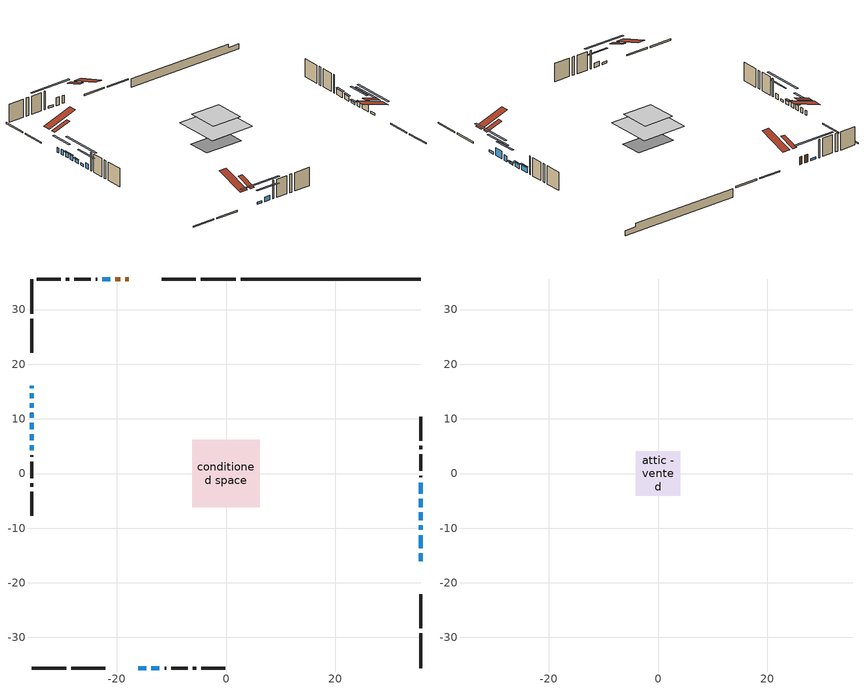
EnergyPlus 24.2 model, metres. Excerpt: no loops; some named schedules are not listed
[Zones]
conditioned space
 floor outside (Floor1 construction): -2.4,-2.4 -2.4,2.4 2.4,2.4 2.4,-2.4 z0.46
 floor adiabatic (AdiabaticFloorConstruction): -6.16,-6.16 -6.16,6.16 6.16,6.16 6.16,-6.16 z2.9
 floor foundation (Slab1 construction): -5.26,-2.97 -5.26,2.97 5.26,2.97 5.26,-2.97 z-1.83
 wall outside (RimJoist1 construction): 1.74,35.59 -4.62,35.59 / -35.59,-35.59 -29.23,-35.59 / -35.59,35.59 -35.59,29.23 / 35.59,-35.59 35.59,-29.23 z0.46:0.76
 wall outside (RimJoist2 construction): -5.55,35.59 -11.72,35.59 / -28.3,-35.59 -22.13,-35.59 / -35.59,28.3 -35.59,22.13 / 35.59,-28.3 35.59,-22.13 z0.46:0.76
 wall outside (AdiabaticWallConstruction 1): -17.8,35.59 -18.41,35.59 / -19.34,35.59 -20.23,35.59 z0.46:2.49
 wall outside (AdiabaticWallConstruction): -35.59,16.05 -35.59,15.58 z0.46:1.68; -35.59,14.65 -35.59,13.79 / -35.59,12.86 -35.59,12 / -35.59,11.07 -35.59,10.21 / -35.59,5.19 -35.59,4.27 z0.46:1.78; -35.59,9.28 -35.59,8.11 z0.46:1.43; 35.59,-16.05 35.59,-14.57 / -21.16,35.59 -22.63,35.59 / -16.05,-35.59 -14.57,-35.59 / -35.59,7.18 -35.59,6.11 z0.46:1.02; 35.59,-13.64 35.59,-11.26 z0.46:2.44; 35.59,-10.33 35.59,-9.46 z0.46:1.91; 35.59,-8.54 35.59,-7.06 z0.46:0.92; -13.64,-35.59 -12.17,-35.59 / 35.59,-6.13 35.59,-4.66 z0.46:1.63; 35.59,-3.73 35.59,-1.65 z0.46:1.93
 wall outside (Wall1 construction): -23.56,35.59 -23.85,35.59 / -11.24,-35.59 -10.95,-35.59 / -35.59,3.34 -35.59,3.05 / 35.59,-0.72 35.59,-0.43 z0.46:5.34
 wall outside (Wall2 construction): -24.78,35.59 -27.78,35.59 / -10.02,-35.59 -7.02,-35.59 / -35.59,2.12 -35.59,-0.88 / 35.59,0.5 35.59,3.5 z0.46:5.34
 wall outside (Wall3 construction): -28.71,35.59 -29.34,35.59 / -6.09,-35.59 -5.46,-35.59 / -35.59,-1.81 -35.59,-2.44 / 35.59,4.43 35.59,5.06 z0.46:5.34
 wall outside (Wall4 construction): -30.27,35.59 -34.66,35.59 / -4.53,-35.59 -0.14,-35.59 / -35.59,-3.37 -35.59,-7.76 / 35.59,5.99 35.59,10.38 z0.46:5.34
 wall foundation (FoundationWall1 construction): 2.67,35.59,-1.83 2.67,35.59,0.46 32.3,35.59,0.46 32.3,35.59,-0.47 35.59,35.59,-0.47 35.59,35.59,-1.83
 window (WindowConstruction 11): -35.59,16.05 -35.59,15.58 z0.46:1.68
 window (WindowConstruction 7): -35.59,14.65 -35.59,13.79 z0.46:1.78
 window (WindowConstruction 8): -35.59,12.86 -35.59,12 z0.46:1.78
 window (WindowConstruction 9): -35.59,11.07 -35.59,10.21 z0.46:1.78
 window (WindowConstruction 10): -35.59,9.28 -35.59,8.11 z0.46:1.43
 window (WindowConstruction 12): 35.59,-16.05 35.59,-14.57 z0.46:1.02
 window (WindowConstruction 13): -21.16,35.59 -22.63,35.59 z0.46:1.02
 window (WindowConstruction 14): -16.05,-35.59 -14.57,-35.59 z0.46:1.02
 window (WindowConstruction 15): -35.59,7.18 -35.59,6.11 z0.46:1.02
 window (WindowConstruction): 35.59,-13.64 35.59,-11.26 z0.46:2.44
 window (WindowConstruction 1): 35.59,-10.33 35.59,-9.46 z0.46:1.91
 window (WindowConstruction 2): 35.59,-8.53 35.59,-7.06 z0.46:0.92
 window (WindowConstruction 3): -13.64,-35.59 -12.17,-35.59 z0.46:1.63
 window (WindowConstruction 4): 35.59,-6.13 35.59,-4.66 z0.46:1.63
 window (WindowConstruction 5): 35.59,-3.73 35.59,-1.65 z0.46:1.93
 window (WindowConstruction 6): -35.59,5.19 -35.59,4.27 z0.46:1.78
 door (Door): -17.8,35.59 -18.41,35.59 z0.46:2.49
 door (Door 1): -19.34,35.59 -20.23,35.59 z0.46:2.49
 ceiling adiabatic (AdiabaticFloorConstruction): 6.16,-6.16 6.16,6.16 -6.16,6.16 -6.16,-6.16 z2.9
 roof outside (Roof2 construction): -16.87,35.59,5.34 -16.87,31.05,6.85 -15.68,31.05,6.85 -15.68,35.59,5.34; -16.97,-35.59,5.34 -16.97,-31.05,6.85 -18.17,-31.05,6.85 -18.17,-35.59,5.34; -35.59,16.97,5.34 -31.05,16.97,6.85 -31.05,18.17,6.85 -35.59,18.17,5.34; 35.59,-16.97,5.34 31.05,-16.97,6.85 31.05,-18.17,6.85 35.59,-18.17,5.34
attic - vented
 floor to conditioned space (Floor2 construction Reversed): -4.08,-4.08 -4.08,4.08 4.08,4.08 4.08,-4.08 z5.34
 roof outside (Roof1 construction): -14.75,35.59,5.34 -14.75,27.63,7.99 -12.65,27.63,7.99 -12.65,35.59,5.34; -19.1,-35.59,5.34 -19.1,-27.63,7.99 -21.2,-27.63,7.99 -21.2,-35.59,5.34; -35.59,19.1,5.34 -27.63,19.1,7.99 -27.63,21.2,7.99 -35.59,21.2,5.34; 35.59,-19.1,5.34 27.63,-19.1,7.99 27.63,-21.2,7.99 35.59,-21.2,5.34
shading: -35.59,11.15 -35.59,17.29 -36,17.29 -36,11.15 z4.42; -35.59,11.8 -35.59,13.06 -36,13.06 -36,11.8 z1.98; -35.59,10.01 -35.59,11.27 -36,11.27 -36,10.01 z1.98; -35.59,7.91 -35.59,9.48 -36,9.48 -36,7.91 z1.63; 35.59,-9.49 35.59,-21.13 36,-21.13 36,-9.49 z6.1; -27.71,35.59 -16.08,35.59 -16.08,36 -27.71,36 z6.1; -9.49,-35.59 -21.13,-35.59 -21.13,-36 -9.49,-36 z6.1; -35.59,1.03 -35.59,12.26 -36,12.26 -36,1.03 z6.1; 35.59,-8.62 35.59,-16.28 36,-16.28 36,-8.62 z5.08; 35.59,-6.82 35.59,-12.97 36,-12.97 36,-6.82 z4.55; 35.59,-6.86 35.59,-8.74 36,-8.74 36,-6.86 z1.12; -9.53,-35.59 -16.28,-35.59 -16.28,-36 -9.53,-36 z4.27; 35.59,-4.46 35.59,-6.33 36,-6.33 36,-4.46 z1.83; 35.59,-1.45 35.59,-3.93 36,-3.93 36,-1.45 z2.13; -35.59,1.63 -35.59,7.82 -36,7.82 -36,1.63 z4.42
[Building]
Building 1: Terrain=Suburbs
[Site:Location]
Edmonton Intl AP_AB: Latitude {deg}=53.31; Longitude {deg}=-113.58; Time Zone {hr}=-7; Elevation {m}=723; Keep Site Location Information=Yes
[Site:GroundTemperature:Shallow]
-1.56185, -3.61833, -3.78302, -2.80711, 1.11059, 5.01004, 8.39065, 10.5322, 10.7141, 8.97234, 5.67794, 1.89811
[Site:WaterMainsTemperature]
Calculation Method=Schedule; Temperature Schedule=mains temperature schedule
[Material] Roughness=Rough; Thermal Absorptance=0.9
Name | Thickness {m} | Conductivity {W/m-K} | Density {kg/m3} | Specific Heat {J/kg-K} | Solar Absorptance | Visible Absorptance
asphalt or fiberglass shingles | 0.00635 | 0.162714 | 1121.4 | 1465.45 | 0.4 | 0.4
ceiling loosefill ins | 0.254 | 0.0480833 | 16.02 | 1046.75 | 0.7 | 0.7
ceiling stud and cavity | 0.1397 | 1.23958 | 65.682 | 1177.47 | 0.7 | 0.7
concrete 4.0 in. | 0.1016 | 1.803125 | 2242.8 | 837.4 | 0.7 | 0.7
concrete 8.0 in. | 0.2032 | 1.803125 | 2242.8 | 837.4 | 0.7 | 0.7
door material | 0.04445 | 0.053851 | 512.64 | 1214.23 | 0.7 | 0.7
exterior vertical ins | 0.0457286 | 0.029427 | 32.04 | 1214.23 | 0.7 | 0.7
floor covering | 0.0127 | 0.0433444 | 54.468 | 1339.84 | 0.6 | 0.6
floor rigid ins | 0.103632 | 0.029427 | 32.04 | 1214.23 | 0.7 | 0.7
floor rigid ins 1; wall rigid ins 1 | 0.512978 | 0.029427 | 32.04 | 1214.23 | 0.7 | 0.7
floor stud and cavity | 0.1397 | 0.450278 | 92.3553 | 1139.71 | 0.7 | 0.7
floor stud and cavity 1 | 0.1397 | 1.75129 | 37.0049 | 1207.88 | 0.7 | 0.7
furniture material conditioned space 1 | 0.1524 | 0.115458 | 640.8 | 1214.23 | 0.6 | 0.6
gypsum board | 0.0127 | 0.160291 | 801 | 837.4 | 0.6 | 0.6
gypsum board 1 | 0.0127 | 0.160291 | 801 | 837.4 | 0.7 | 0.7
osb sheathing 0.5 in. | 0.0127 | 0.115458 | 512.64 | 1214.23 | 0.7 | 0.7
osb sheathing 0.75 in. | 0.01905 | 0.115458 | 512.64 | 1214.23 | 0.7 | 0.7
osb sheathing 2.0 in. | 0.0508 | 0.115458 | 512.64 | 1214.23 | 0.7 | 0.7
rim joist rigid ins; roof rigid ins; wall rigid ins | 0.051816 | 0.029427 | 32.04 | 1214.23 | 0.7 | 0.7
rim joist stud and cavity | 0.0508 | 0.0414166 | 125.044 | 1163.47 | 0.6 | 0.6
rim joist stud and cavity 1 | 0.0508 | 0.0296634 | 125.044 | 1163.47 | 0.6 | 0.6
roof stud and cavity | 0.2032 | 0.656489 | 78.34581 | 1123.46 | 0.7 | 0.7
wall stud and cavity | 0.1397 | 0.346467 | 139.0536 | 1170.24 | 0.7 | 0.7
wall stud and cavity 1 | 0.1397 | 0.222865 | 139.0536 | 1170.24 | 0.7 | 0.7
wall stud and cavity 2 | 0.1397 | 0.472276 | 139.0536 | 1170.24 | 0.7 | 0.7
wall stud and cavity 3 | 0.1397 | 0.217369 | 139.0536 | 1170.24 | 0.7 | 0.7
wall stud and cavity 4 | 0.0889 | 0.380278 | 52.3479 | 1209.89 | 0.7 | 0.7
wall stud and cavity 5 | 0.0889 | 0.391764 | 83.0341 | 1211.67 | 0.7 | 0.7
wood siding | 0.0254 | 0.102417 | 544.68 | 1172.36 | 0.4 | 0.4
wood siding 1; wood siding 2; wood siding 3 | 0.0254 | 0.102417 | 544.68 | 1172.36 | 0.7 | 0.7
[WindowMaterial:SimpleGlazingSystem]
Name | U-Factor {W/m2-K} | Solar Heat Gain Coefficient
WindowMaterial | 2.958238 | 0.61
WindowMaterial 1 | 2.3717 | 0.55
WindowMaterial 10 | 3.01559 | 0.5
WindowMaterial 11 | 2.99117 | 0.53
WindowMaterial 12 | 2.99912 | 0.51
WindowMaterial 2 | 2.35012 | 0.56
WindowMaterial 3 | 2.32401 | 0.54
WindowMaterial 4 | 2.14685 | 0.6
WindowMaterial 5 | 2.35751 | 0.56
WindowMaterial 6 | 2.19511 | 0.61
WindowMaterial 7 | 2.3047 | 0.54
WindowMaterial 8 | 2.19057 | 0.61
WindowMaterial 9 | 3.308 | 0.6
[Construction]
AdiabaticFloorConstruction: floor stud and cavity 1, floor rigid ins 1, osb sheathing 0.75 in., floor covering
AdiabaticWallConstruction: wood siding 2, wall rigid ins 1, wall stud and cavity 4, gypsum board
AdiabaticWallConstruction 1: wood siding 3, wall rigid ins 1, wall stud and cavity 4, gypsum board
Door; Door 1: door material
Floor1 construction: floor stud and cavity, floor rigid ins, osb sheathing 0.75 in., floor covering
Floor2 construction Reversed: gypsum board, ceiling stud and cavity, ceiling loosefill ins
FoundationWall1 construction: concrete 8.0 in., gypsum board 1
furniture construction conditioned space 1: furniture material conditioned space 1
PartitionWallConstruction: gypsum board, wall stud and cavity 5, gypsum board
RimJoist1 construction: wood siding 1, rim joist rigid ins, osb sheathing 2.0 in., rim joist stud and cavity
RimJoist2 construction: wood siding 1, osb sheathing 2.0 in., rim joist stud and cavity 1
Roof1 construction: asphalt or fiberglass shingles
Roof2 construction: asphalt or fiberglass shingles, roof rigid ins, osb sheathing 0.75 in., roof stud and cavity, gypsum board
Slab1 construction: concrete 4.0 in.
Wall1 construction: wood siding, wall rigid ins, osb sheathing 0.5 in., wall stud and cavity, gypsum board
Wall2 construction: wood siding, wall rigid ins, osb sheathing 0.5 in., wall stud and cavity 1, gypsum board
Wall3 construction: wood siding, wall rigid ins, osb sheathing 0.5 in., wall stud and cavity 2, gypsum board
Wall4 construction: wood siding, wall rigid ins, osb sheathing 0.5 in., wall stud and cavity 3, gypsum board
WindowConstruction: WindowMaterial
WindowConstruction 1: WindowMaterial 1
WindowConstruction 10: WindowMaterial 8
WindowConstruction 11: WindowMaterial 9
WindowConstruction 12; WindowConstruction 14: WindowMaterial 10
WindowConstruction 13: WindowMaterial 11
WindowConstruction 15: WindowMaterial 12
WindowConstruction 2: WindowMaterial 2
WindowConstruction 3; WindowConstruction 4: WindowMaterial 3
WindowConstruction 5: WindowMaterial 4
WindowConstruction 6: WindowMaterial 5
WindowConstruction 7; WindowConstruction 8: WindowMaterial 6
WindowConstruction 9: WindowMaterial 7
[Zone] Multiplier=1; Part of Total Floor Area=Yes
Name | Volume {m3}
attic - vented | 28.7361
conditioned space | 548.7
[Space]
Name | Zone | Volume {m3}
attic - vented 1 | attic - vented | 28.7361
conditioned space 1 | conditioned space | 548.7
[ZoneInfiltration:EffectiveLeakageArea]
infil attic - vented 1: Zone or Space=attic - vented 1; Schedule=Always On Discrete; Effective Air Leakage Area {cm2}=2321.39; Stack Coefficient=0.00018444; Wind Coefficient=9.17589e-06
[ZoneMixing]
whole house fan mix: Zone or Space=attic - vented; Schedule=Always On Continuous; Design Flow Rate Calculation Method=Flow/Zone; Design Flow Rate {m3/s}=0; Source Zone or Space=conditioned space
[SurfaceProperty:ExposedFoundationPerimeter]
Slab1: Exposed Perimeter Calculation Method=TotalExposedPerimeter; Total Exposed Perimeter {m}=32.918
[InternalMass] Zone or ZoneList=conditioned space; Space or SpaceList=conditioned space 1
Name | Construction | Surface Area {m2}
furniture mass conditioned space 1 | furniture construction conditioned space 1 | 94.816
partition wall mass | PartitionWallConstruction | 237.04
[Lights]
interior lighting: Zone or ZoneList or Space or SpaceList=conditioned space 1; Schedule=interior lighting schedule; Design Level Calculation Method=LightingLevel; Lighting Level {W}=343.2; Return Air Fraction=0; Fraction Radiant=0.6; Fraction Visible=0.2; Fraction Replaceable=1
[People]
occupants: Zone or ZoneList or Space or SpaceList=conditioned space 1; Number of People Schedule=occupants schedule; Number of People Calculation Method=People; Number of People=3; Fraction Radiant=0.314171; Sensible Heat Fraction=0.56303; Activity Level Schedule=occupants activity schedule; Carbon Dioxide Generation Rate {m3/s-W}=0; Enable ASHRAE 55 Comfort Warnings=No; Mean Radiant Temperature Calculation Type=EnclosureAveraged
[ElectricEquipment] Zone or ZoneList or Space or SpaceList=conditioned space 1; Design Level Calculation Method=EquipmentLevel
Name | Schedule | Design Level {W} | Fraction Latent | Fraction Radiant | Fraction Lost
clothes dryer | clothes dryer schedule | 140.772 | 0.015 | 0.081 | 0.85
clothes washer | clothes washer schedule | 32.1985 | 0.03 | 0.162 | 0.7
cooking range | cooking range schedule | 215.147 | 0.08 | 0.432 | 0.2
dishwasher | dishwasher schedule | 66.8632 | 0.3 | 0.18 | 0.4
fridge | fridge schedule | 72.9452 | 0 | 0.6 | 0
mech vent bath fan 0 | mech vent bath fan 0 schedule | 50.2 | 0 | 0 | 1
mech vent bath fan 1 | mech vent bath fan 1 schedule | 50.2 | 0 | 0 | 1
mech vent house fan | mech vent house fan schedule | 0 | 0 | 0 | 1
mech vent house fan cfis | mech vent house fan cfis schedule | 0 | 0 | 0 | 0
mech vent range fan 0 | mech vent range fan 0 schedule | 57 | 0 | 0 | 1
misc plug loads | misc plug loads schedule | 494.7 | 0.045 | 0.513 | 0.1
whole house fan | Always On Discrete | 0 | 0 | 0 | 1
[OtherEquipment] Zone or ZoneList or Space or SpaceList=conditioned space 1; Design Level Calculation Method=EquipmentLevel
Name | Fuel Type | Schedule | Design Level {W} | Fraction Latent | Fraction Radiant | Fraction Lost
clothes dryer 1 | Electricity | clothes dryer schedule | 0 | 0.015 | 0.081 | 0.85
cooking range 1 | Electricity | cooking range schedule | 0 | 0.08 | 0.432 | 0.2
general water use latent | None | general water use schedule | 62.594 | 1 | 0 | 0
general water use sensible | None | general water use schedule | -61.6891 | 0 | 0.6 | 0
mech vent house fan latent load | None | Always On Discrete | 0 | 1 | 0 | 0
mech vent house fan sensible load | None | Always On Discrete | 0 | 0 | 0 | 0
water heater energy adjustment1 | NaturalGas | Always On Discrete | 0.01 | 0 | 0 | 1
[ZoneInfiltration:DesignFlowRate] Zone or ZoneList or Space or SpaceList=conditioned space 1; Schedule=Always On Discrete; Design Flow Rate Calculation Method=Flow/Zone; Design Flow Rate {m3/s}=0
infil flow; natural vent flow; whole house fan flow
[Foundation:Kiva]
Foundation Kiva 1: Initial Indoor Air Temperature {C}=18; Wall Height Above Grade {m}=0.460004; Wall Depth Below Slab {m}=0.2032; Custom Block Material Name 1=exterior vertical ins; Custom Block Depth 1 {m}=2.28999; Custom Block X Position 1 {m}=0.2159; Custom Block Z Position 1 {m}=0
[Foundation:Kiva:Settings]
Soil Conductivity {W/m-K}=0.849921; Soil Density {kg/m3}=1842.3; Soil Specific Heat {J/kg-K}=418.7; Ground Solar Absorptivity=0.9; Ground Thermal Absorptivity=0.9; Ground Surface Roughness {m}=0.03; Far-Field Width {m}=40; Deep-Ground Boundary Condition=ZeroFlux; Deep-Ground Depth {m}=40; Minimum Cell Dimension {m}=0.2; Maximum Cell Growth Coefficient=3; Simulation Timestep=Timestep
[Exterior:Lights]
exterior lighting: Schedule=exterior lighting schedule; Design Level {W}=75.6
[Schedule:Constant]
Name | Hourly Value
Always On Continuous; mech vent house fan schedule; mech vent house fan cfis schedule; Always On Discrete | 1
occupants activity schedule | 117.228
fridge schedule | 0
[Schedule:Week:Daily]
interior lighting schedule Week Rule - Jan1-Jan27: interior lighting schedule day, interior lighting schedule day, interior lighting schedule day, interior lighting schedule day, interior lighting schedule day, interior lighting schedule day, interior lighting schedule day, interior lighting schedule default day, interior lighting schedule default day, interior lighting schedule default day, interior lighting schedule default day, interior lighting schedule default day
interior lighting schedule Week Rule - Jan28-Feb3: interior lighting schedule day, interior lighting schedule day, interior lighting schedule day, interior lighting schedule day, interior lighting schedule day 1, interior lighting schedule day 1, interior lighting schedule day 1, interior lighting schedule default day, interior lighting schedule default day, interior lighting schedule default day, interior lighting schedule default day, interior lighting schedule default day
interior lighting schedule Week Rule - Feb4-Feb24: interior lighting schedule day 1, interior lighting schedule day 1, interior lighting schedule day 1, interior lighting schedule day 1, interior lighting schedule day 1, interior lighting schedule day 1, interior lighting schedule day 1, interior lighting schedule default day, interior lighting schedule default day, interior lighting schedule default day, interior lighting schedule default day, interior lighting schedule default day
interior lighting schedule Week Rule - Feb25-Mar3: interior lighting schedule day 1, interior lighting schedule day 1, interior lighting schedule day 1, interior lighting schedule day 1, interior lighting schedule day 2, interior lighting schedule day 2, interior lighting schedule day 2, interior lighting schedule default day, interior lighting schedule default day, interior lighting schedule default day, interior lighting schedule default day, interior lighting schedule default day
interior lighting schedule Week Rule - Mar4-Mar31: interior lighting schedule day 2, interior lighting schedule day 2, interior lighting schedule day 2, interior lighting schedule day 2, interior lighting schedule day 2, interior lighting schedule day 2, interior lighting schedule day 2, interior lighting schedule default day, interior lighting schedule default day, interior lighting schedule default day, interior lighting schedule default day, interior lighting schedule default day
interior lighting schedule Week Rule - Apr1-Apr28: interior lighting schedule day 3, interior lighting schedule day 3, interior lighting schedule day 3, interior lighting schedule day 3, interior lighting schedule day 3, interior lighting schedule day 3, interior lighting schedule day 3, interior lighting schedule default day, interior lighting schedule default day, interior lighting schedule default day, interior lighting schedule default day, interior lighting schedule default day
interior lighting schedule Week Rule - Apr29-May5: interior lighting schedule day 3, interior lighting schedule day 3, interior lighting schedule day 4, interior lighting schedule day 4, interior lighting schedule day 4, interior lighting schedule day 4, interior lighting schedule day 4, interior lighting schedule default day, interior lighting schedule default day, interior lighting schedule default day, interior lighting schedule default day, interior lighting schedule default day
interior lighting schedule Week Rule - May6-May26: interior lighting schedule day 4, interior lighting schedule day 4, interior lighting schedule day 4, interior lighting schedule day 4, interior lighting schedule day 4, interior lighting schedule day 4, interior lighting schedule day 4, interior lighting schedule default day, interior lighting schedule default day, interior lighting schedule default day, interior lighting schedule default day, interior lighting schedule default day
interior lighting schedule Week Rule - May27-Jun2: interior lighting schedule day 4, interior lighting schedule day 4, interior lighting schedule day 4, interior lighting schedule day 4, interior lighting schedule day 4, interior lighting schedule day 5, interior lighting schedule day 5, interior lighting schedule default day, interior lighting schedule default day, interior lighting schedule default day, interior lighting schedule default day, interior lighting schedule default day
interior lighting schedule Week Rule - Jun3-Jun30: interior lighting schedule day 5, interior lighting schedule day 5, interior lighting schedule day 5, interior lighting schedule day 5, interior lighting schedule day 5, interior lighting schedule day 5, interior lighting schedule day 5, interior lighting schedule default day, interior lighting schedule default day, interior lighting schedule default day, interior lighting schedule default day, interior lighting schedule default day
interior lighting schedule Week Rule - Jul1-Jul28: interior lighting schedule day 6, interior lighting schedule day 6, interior lighting schedule day 6, interior lighting schedule day 6, interior lighting schedule day 6, interior lighting schedule day 6, interior lighting schedule day 6, interior lighting schedule default day, interior lighting schedule default day, interior lighting schedule default day, interior lighting schedule default day, interior lighting schedule default day
interior lighting schedule Week Rule - Jul29-Aug4: interior lighting schedule day 6, interior lighting schedule day 6, interior lighting schedule day 6, interior lighting schedule day 7, interior lighting schedule day 7, interior lighting schedule day 7, interior lighting schedule day 7, interior lighting schedule default day, interior lighting schedule default day, interior lighting schedule default day, interior lighting schedule default day, interior lighting schedule default day
interior lighting schedule Week Rule - Aug5-Aug25: interior lighting schedule day 7, interior lighting schedule day 7, interior lighting schedule day 7, interior lighting schedule day 7, interior lighting schedule day 7, interior lighting schedule day 7, interior lighting schedule day 7, interior lighting schedule default day, interior lighting schedule default day, interior lighting schedule default day, interior lighting schedule default day, interior lighting schedule default day
interior lighting schedule Week Rule - Aug26-Sep1: interior lighting schedule day 7, interior lighting schedule day 7, interior lighting schedule day 7, interior lighting schedule day 7, interior lighting schedule day 7, interior lighting schedule day 7, interior lighting schedule day 8, interior lighting schedule default day, interior lighting schedule default day, interior lighting schedule default day, interior lighting schedule default day, interior lighting schedule default day
interior lighting schedule Week Rule - Sep2-Sep29: interior lighting schedule day 8, interior lighting schedule day 8, interior lighting schedule day 8, interior lighting schedule day 8, interior lighting schedule day 8, interior lighting schedule day 8, interior lighting schedule day 8, interior lighting schedule default day, interior lighting schedule default day, interior lighting schedule default day, interior lighting schedule default day, interior lighting schedule default day
interior lighting schedule Week Rule - Sep30-Oct6: interior lighting schedule day 8, interior lighting schedule day 9, interior lighting schedule day 9, interior lighting schedule day 9, interior lighting schedule day 9, interior lighting schedule day 9, interior lighting schedule day 9, interior lighting schedule default day, interior lighting schedule default day, interior lighting schedule default day, interior lighting schedule default day, interior lighting schedule default day
interior lighting schedule Week Rule - Oct7-Oct27: interior lighting schedule day 9, interior lighting schedule day 9, interior lighting schedule day 9, interior lighting schedule day 9, interior lighting schedule day 9, interior lighting schedule day 9, interior lighting schedule day 9, interior lighting schedule default day, interior lighting schedule default day, interior lighting schedule default day, interior lighting schedule default day, interior lighting schedule default day
interior lighting schedule Week Rule - Oct28-Nov3: interior lighting schedule day 9, interior lighting schedule day 9, interior lighting schedule day 9, interior lighting schedule day 9, interior lighting schedule day 10, interior lighting schedule day 10, interior lighting schedule day 10, interior lighting schedule default day, interior lighting schedule default day, interior lighting schedule default day, interior lighting schedule default day, interior lighting schedule default day
interior lighting schedule Week Rule - Nov4-Nov24: interior lighting schedule day 10, interior lighting schedule day 10, interior lighting schedule day 10, interior lighting schedule day 10, interior lighting schedule day 10, interior lighting schedule day 10, interior lighting schedule day 10, interior lighting schedule default day, interior lighting schedule default day, interior lighting schedule default day, interior lighting schedule default day, interior lighting schedule default day
interior lighting schedule Week Rule - Nov25-Dec1: interior lighting schedule day 10, interior lighting schedule day 10, interior lighting schedule day 10, interior lighting schedule day 10, interior lighting schedule day 10, interior lighting schedule day 10, interior lighting schedule day 11, interior lighting schedule default day, interior lighting schedule default day, interior lighting schedule default day, interior lighting schedule default day, interior lighting schedule default day
interior lighting schedule Week Rule - Dec2-Dec31: interior lighting schedule day 11, interior lighting schedule day 11, interior lighting schedule day 11, interior lighting schedule day 11, interior lighting schedule day 11, interior lighting schedule day 11, interior lighting schedule day 11, interior lighting schedule default day, interior lighting schedule default day, interior lighting schedule default day, interior lighting schedule default day, interior lighting schedule default day
occupants schedule Week Rule - Jan1-Dec31: occupants schedule day, occupants schedule day, occupants schedule day, occupants schedule day, occupants schedule day, occupants schedule day, occupants schedule day, occupants schedule default day, occupants schedule default day, occupants schedule default day, occupants schedule default day, occupants schedule default day
clothes dryer schedule Week Rule - Jan1-Dec31: clothes dryer schedule day, clothes dryer schedule day, clothes dryer schedule day, clothes dryer schedule day, clothes dryer schedule day, clothes dryer schedule day, clothes dryer schedule day, clothes dryer schedule default day, clothes dryer schedule default day, clothes dryer schedule default day, clothes dryer schedule default day, clothes dryer schedule default day
clothes washer schedule Week Rule - Jan1-Dec31: clothes washer schedule day, clothes washer schedule day, clothes washer schedule day, clothes washer schedule day, clothes washer schedule day, clothes washer schedule day, clothes washer schedule day, clothes washer schedule default day, clothes washer schedule default day, clothes washer schedule default day, clothes washer schedule default day, clothes washer schedule default day
cooking range schedule Week Rule - Jan1-Dec31: cooking range schedule day, cooking range schedule day, cooking range schedule day, cooking range schedule day, cooking range schedule day, cooking range schedule day, cooking range schedule day, cooking range schedule default day, cooking range schedule default day, cooking range schedule default day, cooking range schedule default day, cooking range schedule default day
dishwasher schedule Week Rule - Jan1-Dec31: dishwasher schedule day, dishwasher schedule day, dishwasher schedule day, dishwasher schedule day, dishwasher schedule day, dishwasher schedule day, dishwasher schedule day, dishwasher schedule default day, dishwasher schedule default day, dishwasher schedule default day, dishwasher schedule default day, dishwasher schedule default day
mech vent bath fan 0 schedule Week Rule - Jan1-Dec31: mech vent bath fan 0 schedule day, mech vent bath fan 0 schedule day, mech vent bath fan 0 schedule day, mech vent bath fan 0 schedule day, mech vent bath fan 0 schedule day, mech vent bath fan 0 schedule day, mech vent bath fan 0 schedule day, mech vent bath fan 0 schedule default day, mech vent bath fan 0 schedule default day, mech vent bath fan 0 schedule default day, mech vent bath fan 0 schedule default day, mech vent bath fan 0 schedule default day
mech vent bath fan 1 schedule Week Rule - Jan1-Dec31: mech vent bath fan 1 schedule day, mech vent bath fan 1 schedule day, mech vent bath fan 1 schedule day, mech vent bath fan 1 schedule day, mech vent bath fan 1 schedule day, mech vent bath fan 1 schedule day, mech vent bath fan 1 schedule day, mech vent bath fan 1 schedule default day, mech vent bath fan 1 schedule default day, mech vent bath fan 1 schedule default day, mech vent bath fan 1 schedule default day, mech vent bath fan 1 schedule default day
mech vent range fan 0 schedule Week Rule - Jan1-Dec31: mech vent range fan 0 schedule day, mech vent range fan 0 schedule day, mech vent range fan 0 schedule day, mech vent range fan 0 schedule day, mech vent range fan 0 schedule day, mech vent range fan 0 schedule day, mech vent range fan 0 schedule day, mech vent range fan 0 schedule default day, mech vent range fan 0 schedule default day, mech vent range fan 0 schedule default day, mech vent range fan 0 schedule default day, mech vent range fan 0 schedule default day
misc plug loads schedule Week Rule - Jan1-Dec31: misc plug loads schedule day, misc plug loads schedule day, misc plug loads schedule day, misc plug loads schedule day, misc plug loads schedule day, misc plug loads schedule day, misc plug loads schedule day, misc plug loads schedule default day, misc plug loads schedule default day, misc plug loads schedule default day, misc plug loads schedule default day, misc plug loads schedule default day
general water use schedule Week Rule - Jan1-Dec31: general water use schedule day, general water use schedule day, general water use schedule day, general water use schedule day, general water use schedule day, general water use schedule day, general water use schedule day, general water use schedule default day, general water use schedule default day, general water use schedule default day, general water use schedule default day, general water use schedule default day
exterior lighting schedule Week Rule - Jan1-Jan27: exterior lighting schedule day, exterior lighting schedule day, exterior lighting schedule day, exterior lighting schedule day, exterior lighting schedule day, exterior lighting schedule day, exterior lighting schedule day, exterior lighting schedule default day, exterior lighting schedule default day, exterior lighting schedule default day, exterior lighting schedule default day, exterior lighting schedule default day
exterior lighting schedule Week Rule - Jan28-Feb3: exterior lighting schedule day, exterior lighting schedule day, exterior lighting schedule day, exterior lighting schedule day, exterior lighting schedule day 1, exterior lighting schedule day 1, exterior lighting schedule day 1, exterior lighting schedule default day, exterior lighting schedule default day, exterior lighting schedule default day, exterior lighting schedule default day, exterior lighting schedule default day
exterior lighting schedule Week Rule - Feb4-Feb24: exterior lighting schedule day 1, exterior lighting schedule day 1, exterior lighting schedule day 1, exterior lighting schedule day 1, exterior lighting schedule day 1, exterior lighting schedule day 1, exterior lighting schedule day 1, exterior lighting schedule default day, exterior lighting schedule default day, exterior lighting schedule default day, exterior lighting schedule default day, exterior lighting schedule default day
exterior lighting schedule Week Rule - Feb25-Mar3: exterior lighting schedule day 1, exterior lighting schedule day 1, exterior lighting schedule day 1, exterior lighting schedule day 1, exterior lighting schedule day 2, exterior lighting schedule day 2, exterior lighting schedule day 2, exterior lighting schedule default day, exterior lighting schedule default day, exterior lighting schedule default day, exterior lighting schedule default day, exterior lighting schedule default day
exterior lighting schedule Week Rule - Mar4-Mar31: exterior lighting schedule day 2, exterior lighting schedule day 2, exterior lighting schedule day 2, exterior lighting schedule day 2, exterior lighting schedule day 2, exterior lighting schedule day 2, exterior lighting schedule day 2, exterior lighting schedule default day, exterior lighting schedule default day, exterior lighting schedule default day, exterior lighting schedule default day, exterior lighting schedule default day
exterior lighting schedule Week Rule - Apr1-Apr28: exterior lighting schedule day 3, exterior lighting schedule day 3, exterior lighting schedule day 3, exterior lighting schedule day 3, exterior lighting schedule day 3, exterior lighting schedule day 3, exterior lighting schedule day 3, exterior lighting schedule default day, exterior lighting schedule default day, exterior lighting schedule default day, exterior lighting schedule default day, exterior lighting schedule default day
exterior lighting schedule Week Rule - Apr29-May5: exterior lighting schedule day 3, exterior lighting schedule day 3, exterior lighting schedule day 4, exterior lighting schedule day 4, exterior lighting schedule day 4, exterior lighting schedule day 4, exterior lighting schedule day 4, exterior lighting schedule default day, exterior lighting schedule default day, exterior lighting schedule default day, exterior lighting schedule default day, exterior lighting schedule default day
[Schedule:Year]
interior lighting schedule: interior lighting schedule Week Rule - Jan1-Jan27, 1, 1, 1, 27, interior lighting schedule Week Rule - Jan28-Feb3, 1, 28, 2, 3, interior lighting schedule Week Rule - Feb4-Feb24, 2, 4, 2, 24, interior lighting schedule Week Rule - Feb25-Mar3, 2, 25, 3, 3, interior lighting schedule Week Rule - Mar4-Mar31, 3, 4, 3, 31, interior lighting schedule Week Rule - Apr1-Apr28, 4, 1, 4, 28, interior lighting schedule Week Rule - Apr29-May5, 4, 29, 5, 5, interior lighting schedule Week Rule - May6-May26, 5, 6, 5, 26, interior lighting schedule Week Rule - May27-Jun2, 5, 27, 6, 2, interior lighting schedule Week Rule - Jun3-Jun30, 6, 3, 6, 30, interior lighting schedule Week Rule - Jul1-Jul28, 7, 1, 7, 28, interior lighting schedule Week Rule - Jul29-Aug4, 7, 29, 8, 4, interior lighting schedule Week Rule - Aug5-Aug25, 8, 5, 8, 25, interior lighting schedule Week Rule - Aug26-Sep1, 8, 26, 9, 1, interior lighting schedule Week Rule - Sep2-Sep29, 9, 2, 9, 29, interior lighting schedule Week Rule - Sep30-Oct6, 9, 30, 10, 6, interior lighting schedule Week Rule - Oct7-Oct27, 10, 7, 10, 27, interior lighting schedule Week Rule - Oct28-Nov3, 10, 28, 11, 3, interior lighting schedule Week Rule - Nov4-Nov24, 11, 4, 11, 24, interior lighting schedule Week Rule - Nov25-Dec1, 11, 25, 12, 1, interior lighting schedule Week Rule - Dec2-Dec31, 12, 2, 12, 31
occupants schedule: occupants schedule Week Rule - Jan1-Dec31, 1, 1, 12, 31
clothes dryer schedule: clothes dryer schedule Week Rule - Jan1-Dec31, 1, 1, 12, 31
clothes washer schedule: clothes washer schedule Week Rule - Jan1-Dec31, 1, 1, 12, 31
cooking range schedule: cooking range schedule Week Rule - Jan1-Dec31, 1, 1, 12, 31
dishwasher schedule: dishwasher schedule Week Rule - Jan1-Dec31, 1, 1, 12, 31
mech vent bath fan 0 schedule: mech vent bath fan 0 schedule Week Rule - Jan1-Dec31, 1, 1, 12, 31
mech vent bath fan 1 schedule: mech vent bath fan 1 schedule Week Rule - Jan1-Dec31, 1, 1, 12, 31
mech vent range fan 0 schedule: mech vent range fan 0 schedule Week Rule - Jan1-Dec31, 1, 1, 12, 31
misc plug loads schedule: misc plug loads schedule Week Rule - Jan1-Dec31, 1, 1, 12, 31
general water use schedule: general water use schedule Week Rule - Jan1-Dec31, 1, 1, 12, 31
exterior lighting schedule: exterior lighting schedule Week Rule - Jan1-Jan27, 1, 1, 1, 27, exterior lighting schedule Week Rule - Jan28-Feb3, 1, 28, 2, 3, exterior lighting schedule Week Rule - Feb4-Feb24, 2, 4, 2, 24, exterior lighting schedule Week Rule - Feb25-Mar3, 2, 25, 3, 3, exterior lighting schedule Week Rule - Mar4-Mar31, 3, 4, 3, 31, exterior lighting schedule Week Rule - Apr1-Apr28, 4, 1, 4, 28, exterior lighting schedule Week Rule - Apr29-May5, 4, 29, 5, 5, exterior lighting schedule Week Rule - May6-May26, 5, 6, 5, 26, exterior lighting schedule Week Rule - May27-Jun2, 5, 27, 6, 2, exterior lighting schedule Week Rule - Jun3-Jun30, 6, 3, 6, 30, exterior lighting schedule Week Rule - Jul1-Jul28, 7, 1, 7, 28, exterior lighting schedule Week Rule - Jul29-Aug4, 7, 29, 8, 4, exterior lighting schedule Week Rule - Aug5-Aug25, 8, 5, 8, 25, exterior lighting schedule Week Rule - Aug26-Sep1, 8, 26, 9, 1, exterior lighting schedule Week Rule - Sep2-Sep29, 9, 2, 9, 29, exterior lighting schedule Week Rule - Sep30-Oct6, 9, 30, 10, 6, exterior lighting schedule Week Rule - Oct7-Oct27, 10, 7, 10, 27, exterior lighting schedule Week Rule - Oct28-Nov3, 10, 28, 11, 3, exterior lighting schedule Week Rule - Nov4-Nov24, 11, 4, 11, 24, exterior lighting schedule Week Rule - Nov25-Dec1, 11, 25, 12, 1, exterior lighting schedule Week Rule - Dec2-Dec31, 12, 2, 12, 31
[Schedule:Compact]
mains temperature schedule: Through: 01/01, For: AllDays, Until: 24:00, 3.97167, Through: 01/02, For: AllDays, Until: 24:00, 3.90778, Through: 01/03, For: AllDays, Until: 24:00, 3.84556, Through: 01/04, For: AllDays, Until: 24:00, 3.78389, Through: 01/05, For: AllDays, Until: 24:00, 3.72278, Through: 01/06, For: AllDays, Until: 24:00, 3.66278, Through: 01/07, For: AllDays, Until: 24:00, 3.60389, Through: 01/08, For: AllDays, Until: 24:00, 3.54556, Through: 01/09, For: AllDays, Until: 24:00, 3.48833, Through: 01/10, For: AllDays, Until: 24:00, 3.43167, Through: 01/11, For: AllDays, Until: 24:00, 3.37611, Through: 01/12, For: AllDays, Until: 24:00, 3.32167, Through: 01/13, For: AllDays, Until: 24:00, 3.26833, Through: 01/14, For: AllDays, Until: 24:00, 3.21556, Through: 01/15, For: AllDays, Until: 24:00, 3.16444, Through: 01/16, For: AllDays, Until: 24:00, 3.11389, Through: 01/17, For: AllDays, Until: 24:00, 3.06444, Through: 01/18, For: AllDays, Until: 24:00, 3.01611, Through: 01/19, For: AllDays, Until: 24:00, 2.96889, Through: 01/20, For: AllDays, Until: 24:00, 2.92278, Through: 01/21, For: AllDays, Until: 24:00, 2.87722, Through: 01/22, For: AllDays, Until: 24:00, 2.83333, Through: 01/23, For: AllDays, Until: 24:00, 2.79056, Through: 01/24, For: AllDays, Until: 24:00, 2.74889, Through: 01/25, For: AllDays, Until: 24:00, 2.70833, Through: 01/26, For: AllDays, Until: 24:00, 2.66889, Through: 01/27, For: AllDays, Until: 24:00, 2.63056, Through: 01/28, For: AllDays, Until: 24:00, 2.59333, Through: 01/29, For: AllDays, Until: 24:00, 2.55778, Through: 01/30, For: AllDays, Until: 24:00, 2.52278, Through: 01/31, For: AllDays, Until: 24:00, 2.48944, Through: 02/01, For: AllDays, Until: 24:00, 2.45722, Through: 02/02, For: AllDays, Until: 24:00, 2.42611, Through: 02/03, For: AllDays, Until: 24:00, 2.39667, Through: 02/04, For: AllDays, Until: 24:00, 2.36833, Through: 02/05, For: AllDays, Until: 24:00, 2.34111, Through: 02/06, For: AllDays, Until: 24:00, 2.315, Through: 02/07, For: AllDays, Until: 24:00, 2.29056, Through: 02/08, For: AllDays, Until: 24:00, 2.26722, Through: 02/09, For: AllDays, Until: 24:00, 2.245, Through: 02/10, For: AllDays, Until: 24:00, 2.22444, Through: 02/11, For: AllDays, Until: 24:00, 2.20444, Through: 02/12, For: AllDays, Until: 24:00, 2.18667, Through: 02/13, For: AllDays, Until: 24:00, 2.17, Through: 02/14, For: AllDays, Until: 24:00, 2.15444, Through: 02/15, For: AllDays, Until: 24:00, 2.14, Through: 02/16, For: AllDays, Until: 24:00, 2.12722, Through: 02/17, For: AllDays, Until: 24:00, 2.11556, Through: 02/18, For: AllDays, Until: 24:00, 2.10556, Through: 02/19, For: AllDays, Until: 24:00, 2.09667, Through: 02/20, For: AllDays, Until: 24:00, 2.08889, Through: 02/21, For: AllDays, Until: 24:00, 2.08278, Through: 02/22, For: AllDays, Until: 24:00, 2.07833, Through: 02/23, For: AllDays, Until: 24:00, 2.07444, Through: 02/24, For: AllDays, Until: 24:00, 2.07278, Through: 02/25, For: AllDays, Until: 24:00, 2.07167, Through: 02/26, For: AllDays, Until: 24:00, 2.07222, Through: 02/27, For: AllDays, Until: 24:00, 2.07444, Through: 02/28, For: AllDays, Until: 24:00, 2.07778, Through: 03/01, For: AllDays, Until: 24:00, 2.08222, Through: 03/02, For: AllDays, Until: 24:00, 2.08833, Through: 03/03, For: AllDays, Until: 24:00, 2.09556, Through: 03/04, For: AllDays, Until: 24:00, 2.10444, Through: 03/05, For: AllDays, Until: 24:00, 2.11444, Through: 03/06, For: AllDays, Until: 24:00, 2.12556, Through: 03/07, For: AllDays, Until: 24:00, 2.13833, Through: 03/08, For: AllDays, Until: 24:00, 2.15278, Through: 03/09, For: AllDays, Until: 24:00, 2.16778, Through: 03/10, For: AllDays, Until: 24:00, 2.18444, Through: 03/11, For: AllDays, Until: 24:00, 2.20278, Through: 03/12, For: AllDays, Until: 24:00, 2.22167, Through: 03/13, For: AllDays, Until: 24:00, 2.24278, Through: 03/14, For: AllDays, Until: 24:00, 2.26444, Through: 03/15, For: AllDays, Until: 24:00, 2.28778, Through: 03/16, For: AllDays, Until: 24:00, 2.31222, Through: 03/17, For: AllDays, Until: 24:00, 2.33778, Through: 03/18, For: AllDays, Until: 24:00, 2.365, Through: 03/19, For: AllDays, Until: 24:00, 2.39333, Through: 03/20, For: AllDays, Until: 24:00, 2.42278, Through: 03/21, For: AllDays, Until: 24:00, 2.45389, Through: 03/22, For: AllDays, Until: 24:00, 2.48611, Through: 03/23, For: AllDays, Until: 24:00, 2.51889, Through: 03/24, For: AllDays, Until: 24:00, 2.55389, Through: 03/25, For: AllDays, Until: 24:00, 2.58944, Through: 03/26, For: AllDays, Until: 24:00, 2.62611, Through: 03/27, For: AllDays, Until: 24:00, 2.66444, Through: 03/28, For: AllDays, Until: 24:00, 2.70389, Through: 03/29, For: AllDays, Until: 24:00, 2.74389, Through: 03/30, For: AllDays, Until: 24:00, 2.78556, Through: 03/31, For: AllDays, Until: 24:00, 2.82833, Through: 04/01, For: AllDays, Until: 24:00, 2.87222, Through: 04/02, For: AllDays, Until: 24:00, 2.91722, Through: 04/03, For: AllDays, Until: 24:00, 2.96333, Through: 04/04, For: AllDays, Until: 24:00, 3.01056, Through: 04/05, For: AllDays, Until: 24:00, 3.05889, Through: 04/06, For: AllDays, Until: 24:00, 3.10833, Through: 04/07, For: AllDays, Until: 24:00, 3.15833, Through: 04/08, For: AllDays, Until: 24:00, 3.21, Through: 04/09, For: AllDays, Until: 24:00, 3.26222, Through: 04/10, For: AllDays, Until: 24:00, 3.31556, Through: 04/11, For: AllDays, Until: 24:00, 3.37, Through: 04/12, For: AllDays, Until: 24:00, 3.42556, Through: 04/13, For: AllDays, Until: 24:00, 3.48167, Through: 04/14, For: AllDays, Until: 24:00, 3.53889, Through: 04/15, For: AllDays, Until: 24:00, 3.59722, Through: 04/16, For: AllDays, Until: 24:00, 3.65611, Through: 04/17, For: AllDays, Until: 24:00, 3.71611, Through: 04/18, For: AllDays, Until: 24:00, 3.77667, Through: 04/19, For: AllDays, Until: 24:00, 3.83833, Through: 04/20, For: AllDays, Until: 24:00, 3.90111, Through: 04/21, For: AllDays, Until: 24:00, 3.96444, Through: 04/22, For: AllDays, Until: 24:00, 4.02833, Through: 04/23, For: AllDays, Until: 24:00, 4.09333, Through: 04/24, For: AllDays, Until: 24:00, 4.15889, Through: 04/25, For: AllDays, Until: 24:00, 4.225, Through: 04/26, For: AllDays, Until: 24:00, 4.29222, Through: 04/27, For: AllDays, Until: 24:00, 4.36, Through: 04/28, For: AllDays, Until: 24:00, 4.42833, Through: 04/29, For: AllDays, Until: 24:00, 4.49722, Through: 04/30, For: AllDays, Until: 24:00, 4.56667, Through: 05/01, For: AllDays, Until: 24:00, 4.63722, Through: 05/02, For: AllDays, Until: 24:00, 4.70833, Through: 05/03, For: AllDays, Until: 24:00, 4.77944, Through: 05/04, For: AllDays, Until: 24:00, 4.85167, Through: 05/05, For: AllDays, Until: 24:00, 4.92389, Through: 05/06, For: AllDays, Until: 24:00, 4.99722, Through: 05/07, For: AllDays, Until: 24:00, 5.07056, Through: 05/08, For: AllDays, Until: 24:00, 5.145, Through: 05/09, For: AllDays, Until: 24:00, 5.21944, Through: 05/10, For: AllDays, Until: 24:00, 5.29389, Through: 05/11, For: AllDays, Until: 24:00, 5.36944, Through: 05/12, For: AllDays, Until: 24:00, 5.445, Through: 05/13, For: AllDays, Until: 24:00, 5.52111, Through: 05/14, For: AllDays, Until: 24:00, 5.59722, Through: 05/15, For: AllDays, Until: 24:00, 5.67389, Through: 05/16, For: AllDays, Until: 24:00, 5.75056, Through: 05/17, For: AllDays, Until: 24:00, 5.82778, Through: 05/18, For: AllDays, Until: 24:00, 5.90556, Through: 05/19, For: AllDays, Until: 24:00, 5.98278, Through: 05/20, For: AllDays, Until: 24:00, 6.06056, Through: 05/21, For: AllDays, Until: 24:00, 6.13889, Through: 05/22, For: AllDays, Until: 24:00, 6.21667, Through: 05/23, For: AllDays, Until: 24:00, 6.295, Through: 05/24, For: AllDays, Until: 24:00, 6.37333, Through: 05/25, For: AllDays, Until: 24:00, 6.45222, Through: 05/26, For: AllDays, Until: 24:00, 6.53056, Through: 05/27, For: AllDays, Until: 24:00, 6.60889, Through: 05/28, For: AllDays, Until: 24:00, 6.68778, Through: 05/29, For: AllDays, Until: 24:00, 6.76611, Through: 05/30, For: AllDays, Until: 24:00, 6.84444, Through: 05/31, For: AllDays, Until: 24:00, 6.92278, Through: 06/01, For: AllDays, Until: 24:00, 7.00111, Through: 06/02, For: AllDays, Until: 24:00, 7.07944, Through: 06/03, For: AllDays, Until: 24:00, 7.15778, Through: 06/04, For: AllDays, Until: 24:00, 7.23556, Through: 06/05, For: AllDays, Until: 24:00, 7.31333, Through: 06/06, For: AllDays, Until: 24:00, 7.39056, Through: 06/07, For: AllDays, Until: 24:00, 7.46833, Through: 06/08, For: AllDays, Until: 24:00, 7.545, Through: 06/09, For: AllDays, Until: 24:00, 7.62222, Through: 06/10, For: AllDays, Until: 24:00, 7.69833, Through: 06/11, For: AllDays, Until: 24:00, 7.775, Through: 06/12, For: AllDays, Until: 24:00, 7.85056, Through: 06/13, For: AllDays, Until: 24:00, 7.92611, Through: 06/14, For: AllDays, Until: 24:00, 8.00111, Through: 06/15, For: AllDays, Until: 24:00, 8.07611, Through: 06/16, For: AllDays, Until: 24:00, 8.15056, Through: 06/17, For: AllDays, Until: 24:00, 8.22389, Through: 06/18, For: AllDays, Until: 24:00, 8.29778, Through: 06/19, For: AllDays, Until: 24:00, 8.37056, Through: 06/20, For: AllDays, Until: 24:00, 8.44278, Through: 06/21, For: AllDays, Until: 24:00, 8.51444, Through: 06/22, For: AllDays, Until: 24:00, 8.58611, Through: 06/23, For: AllDays, Until: 24:00, 8.65667, Through: 06/24, For: AllDays, Until: 24:00, 8.72667, Through: 06/25, For: AllDays, Until: 24:00, 8.79611, Through: 06/26, For: AllDays, Until: 24:00, 8.865, Through: 06/27, For: AllDays, Until: 24:00, 8.93333, Through: 06/28, For: AllDays, Until: 24:00, 9.00056, Through: 06/29, For: AllDays, Until: 24:00, 9.06778, Through: 06/30, For: AllDays, Until: 24:00, 9.13333, Through: 07/01, For: AllDays, Until: 24:00, 9.19889, Through: 07/02, For: AllDays, Until: 24:00, 9.26333, Through: 07/03, For: AllDays, Until: 24:00, 9.32722, Through: 07/04, For: AllDays, Until: 24:00, 9.39056, Through: 07/05, For: AllDays, Until: 24:00, 9.45278, Through: 07/06, For: AllDays, Until: 24:00, 9.51389, Through: 07/07, For: AllDays, Until: 24:00, 9.57444, Through: 07/08, For: AllDays, Until: 24:00, 9.63389, Through: 07/09, For: AllDays, Until: 24:00, 9.69278, Through: 07/10, For: AllDays, Until: 24:00, 9.75056, Through: 07/11, For: AllDays, Until: 24:00, 9.80778, Through: 07/12, For: AllDays, Until: 24:00, 9.86333, Through: 07/13, For: AllDays, Until: 24:00, 9.91833, Through: 07/14, For: AllDays, Until: 24:00, 9.97278, Through: 07/15, For: AllDays, Until: 24:00, 10.0256, Through: 07/16, For: AllDays, Until: 24:00, 10.0778, Through: 07/17, For: AllDays, Until: 24:00, 10.1289, Through: 07/18, For: AllDays, Until: 24:00, 10.1789, Through: 07/19, For: AllDays, Until: 24:00, 10.2278, Through: 07/20, For: AllDays, Until: 24:00, 10.2756, Through: 07/21, For: AllDays, Until: 24:00, 10.3222, Through: 07/22, For: AllDays, Until: 24:00, 10.3683, Through: 07/23, For: AllDays, Until: 24:00, 10.4128, Through: 07/24, For: AllDays, Until: 24:00, 10.4561, Through: 07/25, For: AllDays, Until: 24:00, 10.4989, Through: 07/26, For: AllDays, Until: 24:00, 10.54, Through: 07/27, For: AllDays, Until: 24:00, 10.58, Through: 07/28, For: AllDays, Until: 24:00, 10.6189, Through: 07/29, For: AllDays, Until: 24:00, 10.6567, Through: 07/30, For: AllDays, Until: 24:00, 10.6928, Through: 07/31, For: AllDays, Until: 24:00, 10.7283, Through: 08/01, For: AllDays, Until: 24:00, 10.7622, Through: 08/02, For: AllDays, Until: 24:00, 10.7956, Through: 08/03, For: AllDays, Until: 24:00, 10.8272, Through: 08/04, For: AllDays, Until: 24:00, 10.8572, Through: 08/05, For: AllDays, Until: 24:00, 10.8867, Through: 08/06, For: AllDays, Until: 24:00, 10.9144, Through: 08/07, For: AllDays, Until: 24:00, 10.9411, Through: 08/08, For: AllDays, Until: 24:00, 10.9667, Through: 08/09, For: AllDays, Until: 24:00, 10.9906, Through: 08/10, For: AllDays, Until: 24:00, 11.0133, Through: 08/11, For: AllDays, Until: 24:00, 11.035, Through: 08/12, For: AllDays, Until: 24:00, 11.055, Through: 08/13, For: AllDays, Until: 24:00, 11.0739, Through: 08/14, For: AllDays, Until: 24:00, 11.0917, Through: 08/15, For: AllDays, Until: 24:00, 11.1078, Through: 08/16, For: AllDays, Until: 24:00, 11.1228, Through: 08/17, For: AllDays, Until: 24:00, 11.1361, Through: 08/18, For: AllDays, Until: 24:00, 11.1483, Through: 08/19, For: AllDays, Until: 24:00, 11.1594, Through: 08/20, For: AllDays, Until: 24:00, 11.1689, Through: 08/21, For: AllDays, Until: 24:00, 11.1772, Through: 08/22, For: AllDays, Until: 24:00, 11.1844, Through: 08/23, For: AllDays, Until: 24:00, 11.19, Through: 08/24, For: AllDays, Until: 24:00, 11.1939, Through: 08/25, For: AllDays, Until: 24:00, 11.1967, Through: 08/26, For: AllDays, Until: 24:00, 11.1983, Through: 08/27, For: AllDays, Until: 24:00, 11.1983, Through: 08/28, For: AllDays, Until: 24:00, 11.1972, Through: 08/29, For: AllDays, Until: 24:00, 11.195, Through: 08/30, For: AllDays, Until: 24:00, 11.1911, Through: 08/31, For: AllDays, Until: 24:00, 11.1856, Through: 09/01, For: AllDays, Until: 24:00, 11.1789, Through: 09/02, For: AllDays, Until: 24:00, 11.1711, Through: 09/03, For: AllDays, Until: 24:00, 11.1617, Through: 09/04, For: AllDays, Until: 24:00, 11.1511, Through: 09/05, For: AllDays, Until: 24:00, 11.1394, Through: 09/06, For: AllDays, Until: 24:00, 11.1261, Through: 09/07, For: AllDays, Until: 24:00, 11.1111, Through: 09/08, For: AllDays, Until: 24:00, 11.0956, Through: 09/09, For: AllDays, Until: 24:00, 11.0778, Through: 09/10, For: AllDays, Until: 24:00, 11.0594, Through: 09/11, For: AllDays, Until: 24:00, 11.0394, Through: 09/12, For: AllDays, Until: 24:00, 11.0183, Through: 09/13, For: AllDays, Until: 24:00, 10.9961, Through: 09/14, For: AllDays, Until: 24:00, 10.9722, Through: 09/15, For: AllDays, Until: 24:00, 10.9472, Through: 09/16, For: AllDays, Until: 24:00, 10.9206, Through: 09/17, For: AllDays, Until: 24:00, 10.8928, Through: 09/18, For: AllDays, Until: 24:00, 10.8639, Through: 09/19, For: AllDays, Until: 24:00, 10.8339, Through: 09/20, For: AllDays, Until: 24:00, 10.8028, Through: 09/21, For: AllDays, Until: 24:00, 10.77, Through: 09/22, For: AllDays, Until: 24:00, 10.7361, Through: 09/23, For: AllDays, Until: 24:00, 10.7011, Through: 09/24, For: AllDays, Until: 24:00, 10.665, Through: 09/25, For: AllDays, Until: 24:00, 10.6272, Through: 09/26, For: AllDays, Until: 24:00, 10.5889, Through: 09/27, For: AllDays, Until: 24:00, 10.5489, Through: 09/28, For: AllDays, Until: 24:00, 10.5078, Through: 09/29, For: AllDays, Until: 24:00, 10.4661, Through: 09/30, For: AllDays, Until: 24:00, 10.4228, Through: 10/01, For: AllDays, Until: 24:00, 10.3783, Through: 10/02, For: AllDays, Until: 24:00, 10.3328, Through: 10/03, For: AllDays, Until: 24:00, 10.2861, Through: 10/04, For: AllDays, Until: 24:00, 10.2383, Through: 10/05, For: AllDays, Until: 24:00, 10.19, Through: 10/06, For: AllDays, Until: 24:00, 10.14, Through: 10/07, For: AllDays, Until: 24:00, 10.0894, Through: 10/08, For: AllDays, Until: 24:00, 10.0372, Through: 10/09, For: AllDays, Until: 24:00, 9.98444, Through: 10/10, For: AllDays, Until: 24:00, 9.93056, Through: 10/11, For: AllDays, Until: 24:00, 9.87611, Through: 10/12, For: AllDays, Until: 24:00, 9.82, Through: 10/13, For: AllDays, Until: 24:00, 9.76333, Through: 10/14, For: AllDays, Until: 24:00, 9.70611, Through: 10/15, For: AllDays, Until: 24:00, 9.64722, Through: 10/16, For: AllDays, Until: 24:00, 9.58778, Through: 10/17, For: AllDays, Until: 24:00, 9.52778, Through: 10/18, For: AllDays, Until: 24:00, 9.46667, Through: 10/19, For: AllDays, Until: 24:00, 9.40444, Through: 10/20, For: AllDays, Until: 24:00, 9.34167, Through: 10/21, For: AllDays, Until: 24:00, 9.27778, Through: 10/22, For: AllDays, Until: 24:00, 9.21333, Through: 10/23, For: AllDays, Until: 24:00, 9.14833, Through: 10/24, For: AllDays, Until: 24:00, 9.08222, Through: 10/25, For: AllDays, Until: 24:00, 9.01556, Through: 10/26, For: AllDays, Until: 24:00, 8.94833, Through: 10/27, For: AllDays, Until: 24:00, 8.88056, Through: 10/28, For: AllDays, Until: 24:00, 8.81167, Through: 10/29, For: AllDays, Until: 24:00, 8.74222, Through: 10/30, For: AllDays, Until: 24:00, 8.67222, Through: 10/31, For: AllDays, Until: 24:00, 8.60167, Through: 11/01, For: AllDays, Until: 24:00, 8.53056, Through: 11/02, For: AllDays, Until: 24:00, 8.45889, Through: 11/03, For: AllDays, Until: 24:00, 8.38667, Through: 11/04, For: AllDays, Until: 24:00, 8.31389, Through: 11/05, For: AllDays, Until: 24:00, 8.24056, Through: 11/06, For: AllDays, Until: 24:00, 8.16667, Through: 11/07, For: AllDays, Until: 24:00, 8.09278, Through: 11/08, For: AllDays, Until: 24:00, 8.01833, Through: 11/09, For: AllDays, Until: 24:00, 7.94278, Through: 11/10, For: AllDays, Until: 24:00, 7.86778, Through: 11/11, For: AllDays, Until: 24:00, 7.79167, Through: 11/12, For: AllDays, Until: 24:00, 7.71556, Through: 11/13, For: AllDays, Until: 24:00, 7.63944, Through: 11/14, For: AllDays, Until: 24:00, 7.56222, Through: 11/15, For: AllDays, Until: 24:00, 7.48556, Through: 11/16, For: AllDays, Until: 24:00, 7.40833, Through: 11/17, For: AllDays, Until: 24:00, 7.33056, Through: 11/18, For: AllDays, Until: 24:00, 7.25278, Through: 11/19, For: AllDays, Until: 24:00, 7.175, Through: 11/20, For: AllDays, Until: 24:00, 7.09722, Through: 11/21, For: AllDays, Until: 24:00, 7.01889, Through: 11/22, For: AllDays, Until: 24:00, 6.94056, Through: 11/23, For: AllDays, Until: 24:00, 6.86222, Through: 11/24, For: AllDays, Until: 24:00, 6.78389, Through: 11/25, For: AllDays, Until: 24:00, 6.705, Through: 11/26, For: AllDays, Until: 24:00, 6.62667, Through: 11/27, For: AllDays, Until: 24:00, 6.54833, Through: 11/28, For: AllDays, Until: 24:00, 6.46944, Through: 11/29, For: AllDays, Until: 24:00, 6.39111, Through: 11/30, For: AllDays, Until: 24:00, 6.31278, Through: 12/01, For: AllDays, Until: 24:00, 6.23444, Through: 12/02, For: AllDays, Until: 24:00, 6.15611, Through: 12/03, For: AllDays, Until: 24:00, 6.07833, Through: 12/04, For: AllDays, Until: 24:00, 6.00056, Through: 12/05, For: AllDays, Until: 24:00, 5.92278, Through: 12/06, For: AllDays, Until: 24:00, 5.84556, Through: 12/07, For: AllDays, Until: 24:00, 5.76833, Through: 12/08, For: AllDays, Until: 24:00, 5.69111, Through: 12/09, For: AllDays, Until: 24:00, 5.61444, Through: 12/10, For: AllDays, Until: 24:00, 5.53778, Through: 12/11, For: AllDays, Until: 24:00, 5.46222, Through: 12/12, For: AllDays, Until: 24:00, 5.38611, Through: 12/13, For: AllDays, Until: 24:00, 5.31111, Through: 12/14, For: AllDays, Until: 24:00, 5.23611, Through: 12/15, For: AllDays, Until: 24:00, 5.16167, Through: 12/16, For: AllDays, Until: 24:00, 5.08722, Through: 12/17, For: AllDays, Until: 24:00, 5.01389, Through: 12/18, For: AllDays, Until: 24:00, 4.94056, Through: 12/19, For: AllDays, Until: 24:00, 4.86778, Through: 12/20, For: AllDays, Until: 24:00, 4.79556, Through: 12/21, For: AllDays, Until: 24:00, 4.72389, Through: 12/22, For: AllDays, Until: 24:00, 4.65333, Through: 12/23, For: AllDays, Until: 24:00, 4.58278, Through: 12/24, For: AllDays, Until: 24:00, 4.51278, Through: 12/25, For: AllDays, Until: 24:00, 4.44389, Through: 12/26, For: AllDays, Until: 24:00, 4.375, Through: 12/27, For: AllDays, Until: 24:00, 4.30722, Through: 12/28, For: AllDays, Until: 24:00, 4.24, Through: 12/29, For: AllDays, Until: 24:00, 4.17333, Through: 12/30, For: AllDays, Until: 24:00, 4.10778, Through: 12/31, For: AllDays, Until: 24:00, 4.04278
